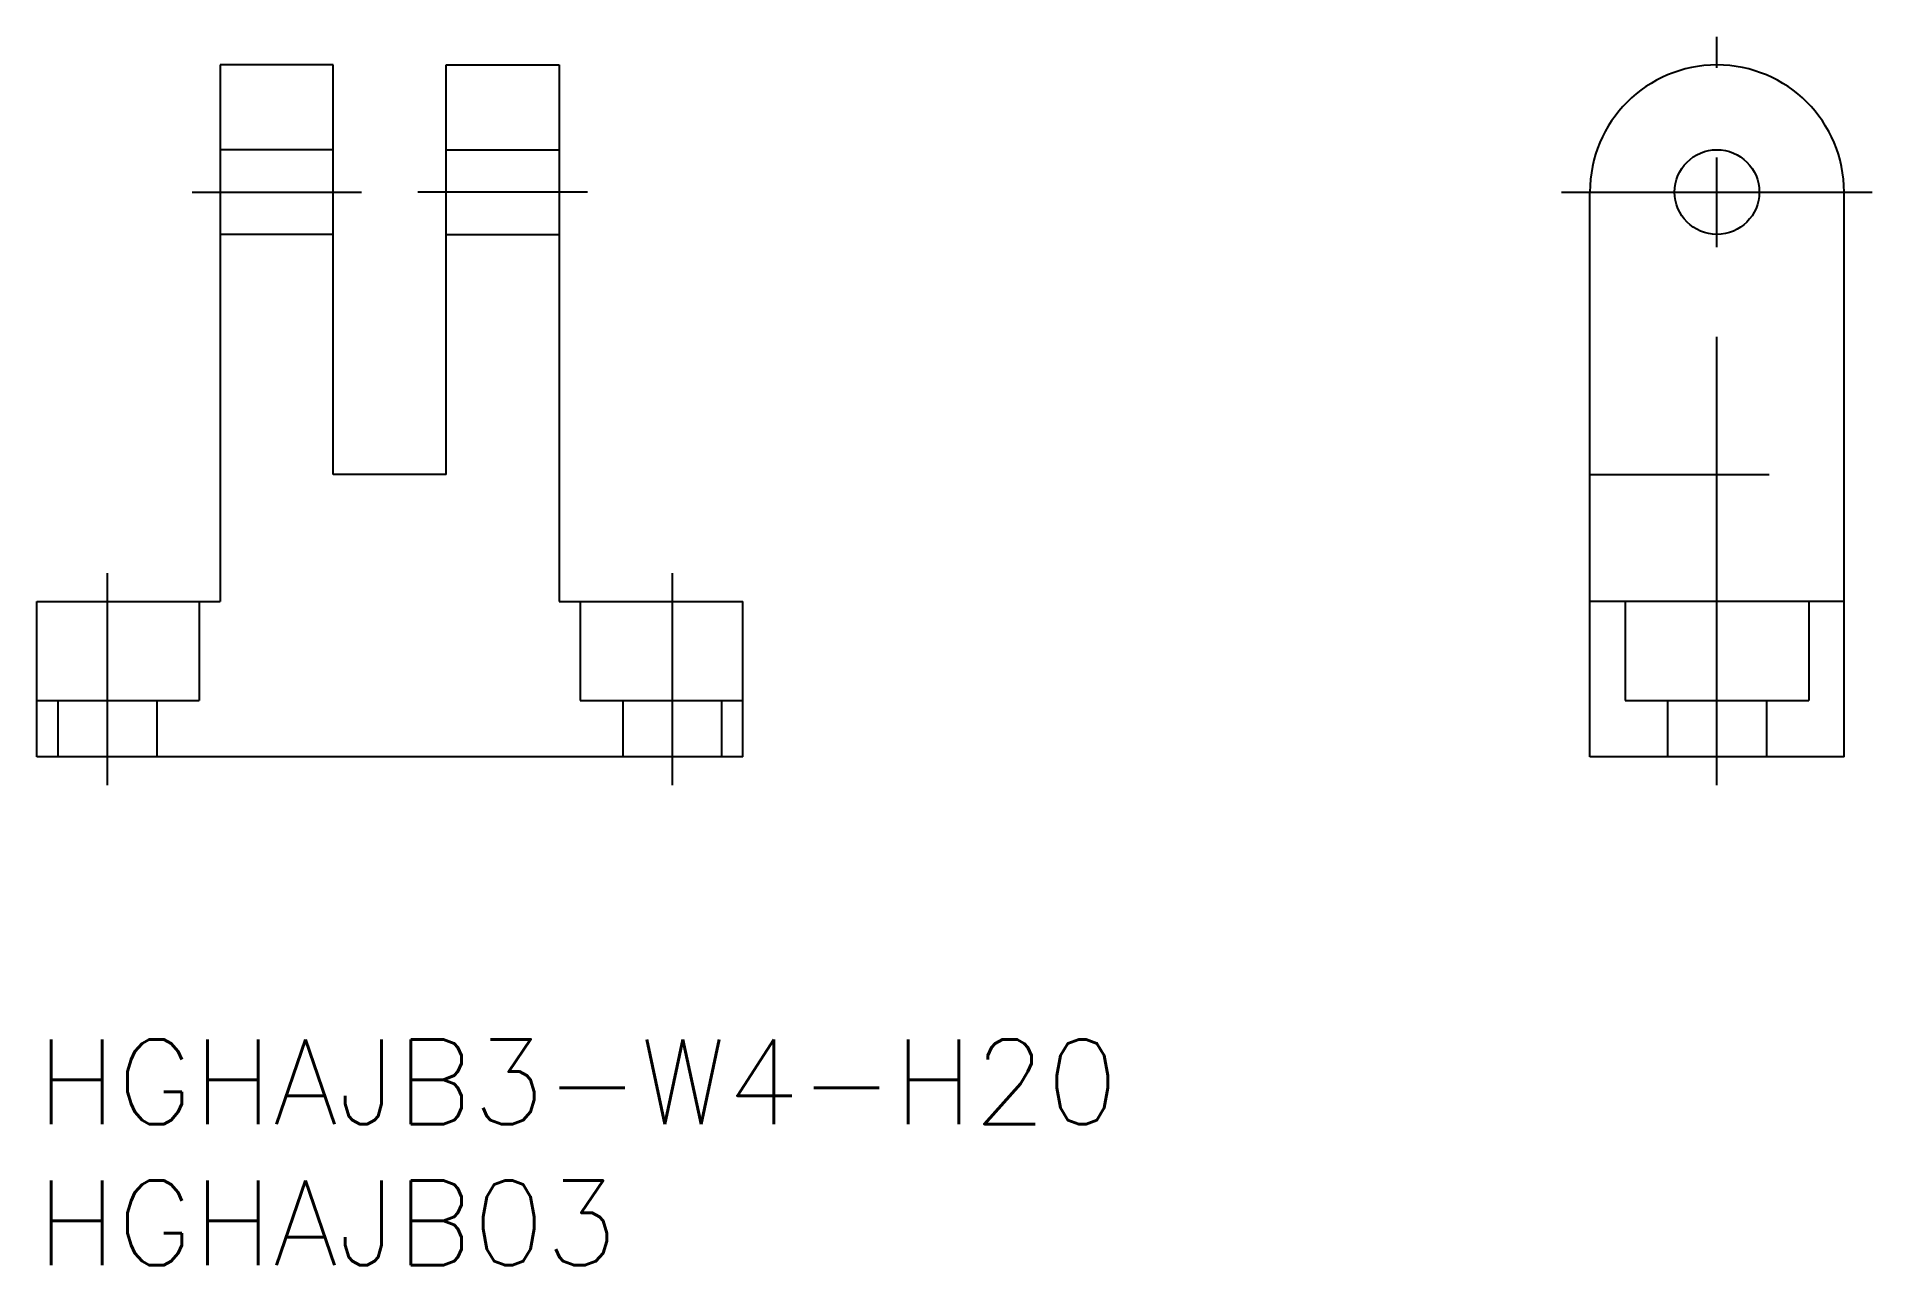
# Model space of a CAD drawing. Extents: x 0 to 65, y -8 to 35.5.
import ezdxf

# ---------------------------------------------------------------- set-up
doc = ezdxf.new("R2010")
doc.units = 0
doc.header["$LTSCALE"] = 0.5
doc.linetypes.add('CENTER', pattern=[50.8, 31.75, -6.35, 6.35, -6.35])
doc.linetypes.add('DASHED', pattern=[19.05, 12.7, -6.35])
for name, color, linetype in [('MSM_CENTER', 1, 'CENTER'), ('MSM_CONTINUOUS', 7, 'CONTINUOUS'), ('MSM_DASHED', 4, 'DASHED'), ('MSM_PART_NUMBER', 7, 'CONTINUOUS')]:
    doc.layers.add(name, color=color, linetype=linetype)
doc.styles.get("Standard").update_dxf_attribs({"font": 'txt.shx', "height": 3, "bigfont": 'bigfont.shx'})

# ---------------------------------------------------------------- blocks, each defined once
blk = doc.blocks.new('*U2')
at = {"layer": 'MSM_PART_NUMBER'}
blk.add_text('HGHAJB3-W4-H20', height=3, dxfattribs=at).set_placement((0, -3))
blk = doc.blocks.new('*U3')
at = {"layer": 'MSM_PART_NUMBER'}
blk.add_text('HGHAJB03', height=3, dxfattribs=at).set_placement((0, -8))

msp = doc.modelspace()

# ---------------------------------------------------------------- linework, layer by layer
at = {"layer": 'MSM_CENTER'}
for p, q in [((59.5, 9), (59.5, 35.5)), ((5.5, 30), (11.5, 30)), ((19.5, 30), (13.5, 30)), ((54, 30), (65, 30)), ((2.5, 16.5), (2.5, 9)), ((22.5, 16.5), (22.5, 9))]:
    msp.add_line(p, q, dxfattribs=at)
at = {"layer": 'MSM_CONTINUOUS'}
for p, q in [((6.5, 34.5), (6.5, 15.5)), ((10.5, 34.5), (6.5, 34.5)), ((10.5, 20), (10.5, 34.5)), ((14.5, 20), (14.5, 34.5)), ((14.5, 34.5), (18.5, 34.5)), ((18.5, 34.5), (18.5, 15.5)), ((55, 10), (55, 30)), ((64, 10), (64, 30)), ((14.5, 20), (10.5, 20)), ((0, 10), (0, 15.5)), ((0, 15.5), (6.5, 15.5)), ((18.5, 15.5), (25, 15.5)), ((25, 10), (25, 15.5)), ((64, 15.5), (55, 15.5)), ((56.25, 15.5), (56.25, 12)), ((62.75, 15.5), (62.75, 12)), ((56.25, 12), (62.75, 12)), ((25, 10), (0, 10)), ((64, 10), (55, 10))]:
    msp.add_line(p, q, dxfattribs=at)
msp.add_circle((59.5, 30), 1.5, dxfattribs=at)
msp.add_arc((59.5, 30), 4.5, 0, 180, dxfattribs=at)
at = {"layer": 'MSM_DASHED'}
for p, q in [((10.5, 31.5), (6.5, 31.5)), ((14.5, 31.5), (18.5, 31.5)), ((10.5, 28.5), (6.5, 28.5)), ((14.5, 28.5), (18.5, 28.5)), ((55, 20), (64, 20)), ((5.75, 15.5), (5.75, 12)), ((19.25, 15.5), (19.25, 12)), ((0, 12), (5.75, 12)), ((0.75, 12), (0.75, 10)), ((4.25, 12), (4.25, 10)), ((19.25, 12), (25, 12)), ((20.75, 12), (20.75, 10)), ((24.25, 12), (24.25, 10)), ((57.75, 12), (57.75, 10)), ((61.25, 12), (61.25, 10))]:
    msp.add_line(p, q, dxfattribs=at)

# ---------------------------------------------------------------- block references
at = {"layer": 'MSM_CONTINUOUS'}
for name in ['*U2', '*U3']:
    msp.add_blockref(name, (0, 0), dxfattribs=at)

doc.saveas('drawing.dxf')
